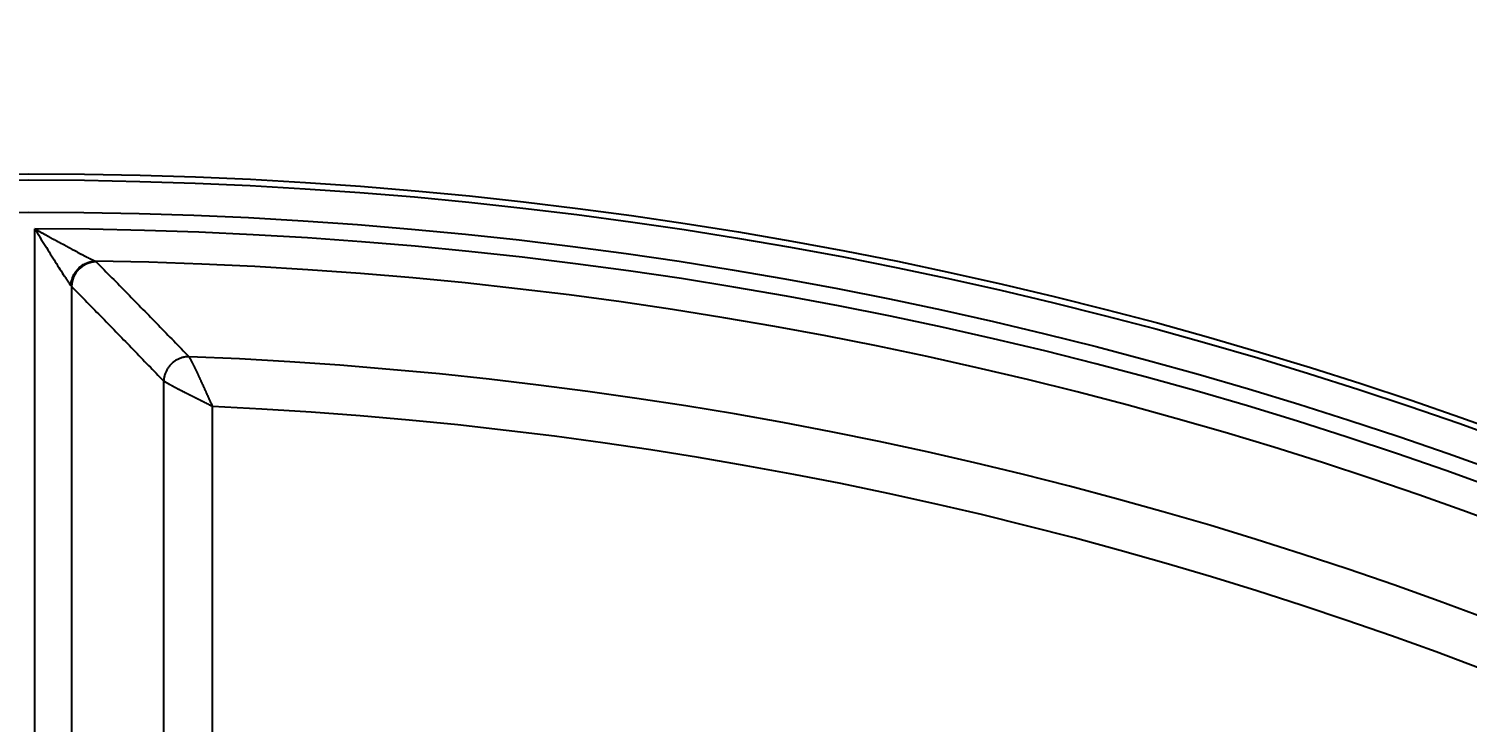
# Model space of a CAD drawing. Header units: millimetres. Extents: x -1286 to 291, y 5350 to 5880.
# Drawn here: x -1053.13 to -1023.98, y 5764.88 to 5778.93 of the extents above; entities that cross this region are included whole.
import ezdxf

# ---------------------------------------------------------------- set-up
doc = ezdxf.new("R2010")
doc.units = ezdxf.units.MM
doc.layers.add('dim', color=82, linetype='Continuous', lineweight=9)
doc.layers.add('粗实线层', color=7, linetype='Continuous', lineweight=35)
doc.dimstyles.new('ISO-25', dxfattribs={"dimscale": 1.5, "dimtxt": 2.5, "dimasz": 2.5, "dimexe": 1.25, "dimexo": 0.625, "dimtad": 1, "dimtxsty": 'Standard', "dimcen": 2.5, "dimadec": 0, "dimazin": 0, "dimtfac": 1, "dimtmove": 0, "dimatfit": 3, "dimfxl": 0, "dimarcsym": 0})

# ---------------------------------------------------------------- blocks, each defined once
blk = doc.blocks.new('*D39')
at = {"layer": 'Defpoints', "color": 0, "lineweight": 18, "transparency": 16777216}
for p in [(-981.514, 5754.075), (-1136.803, 5623.235)]:
    blk.add_point(p, dxfattribs=at)
at = {"layer": 'dim', "color": 0, "lineweight": -2, "transparency": 16777216}
for p, q in [((-931.597, 5796.133), (-979.219, 5756.008)), ((-1136.803, 5623.235), (-981.514, 5754.075)), ((-1139.097, 5621.302), (-1141.391, 5619.369))]:
    blk.add_line(p, q, dxfattribs=at)
at = {"layer": 'dim', "color": 0, "lineweight": 18, "transparency": 16777216}
for points in [[(-979.542, 5756.391), (-978.897, 5755.626), (-981.514, 5754.075)], [(-1139.419, 5621.684), (-1138.775, 5620.92), (-1136.803, 5623.235)]]:
    blk.add_solid(points, dxfattribs=at)
at = {"layer": 'dim', "color": 0, "lineweight": 18, "transparency": 16777216, "insert": (-942.427, 5790.849), "char_height": 3.75, "attachment_point": 5, "rotation": 40.1161}
blk.add_mtext('∅203,06', dxfattribs=at)

msp = doc.modelspace()

# ---------------------------------------------------------------- linework, layer by layer
at = {"layer": '粗实线层', "lineweight": 25}
for p, q in [((-1053.007, 5693.478), (-1053.007, 5774.88)), ((-1052.265, 5773.716), (-1052.265, 5693.478)), ((-1050.394, 5695.348), (-1050.394, 5771.794)), ((-1049.405, 5695.348), (-1049.405, 5771.278))]:
    msp.add_line(p, q, dxfattribs=at)
for radius in [87.342, 87.216, 86.564]:
    msp.add_circle((-1053.128, 5688.655), radius, dxfattribs=at)
for centre, radius, start, end in [((-1059.158, 5688.655), 102.402, 14.30847, 151.42209), ((-1059.158, 5688.655), 102.401, 14.30847, 151.42209), ((-1059.158, 5688.655), 102.032, 6.18953, 168.43129), ((-1059.158, 5688.655), 101.531, 6.18953, 168.40811), ((-1059.158, 5688.655), 100.442, 20.91041, 168.28064), ((-1059.158, 5688.655), 100.141, 20.91041, 168.28065), ((-1059.158, 5688.655), 100.022, 21.11656, 168.26666), ((-1059.158, 5688.655), 99.521, 21.13618, 168.17064), ((-1053.128, 5688.655), 86.224, 0.08059, 89.91941), ((-1053.128, 5688.655), 85.581, 0.90297, 89.09703), ((-1053.128, 5688.655), 83.696, 2.22396, 87.77604), ((-1053.128, 5688.655), 82.706, 2.58039, 87.41961)]:
    msp.add_arc(centre, radius, start, end, dxfattribs=at)
msp.add_ellipse((-1051.77, 5773.716), major_axis=(0.358, 0.352), ratio=0.969827, start_param=0.792732, end_param=2.348861, dxfattribs=at)
for points, knots in [([(-1053.007, 5774.88), (-1052.972, 5774.823), (-1052.936, 5774.766), (-1052.866, 5774.653), (-1052.831, 5774.597), (-1052.761, 5774.485), (-1052.726, 5774.43), (-1052.658, 5774.321), (-1052.625, 5774.267), (-1052.559, 5774.162), (-1052.527, 5774.111), (-1052.465, 5774.013), (-1052.435, 5773.966), (-1052.393, 5773.902), (-1052.38, 5773.881), (-1052.354, 5773.842), (-1052.33, 5773.806), (-1052.309, 5773.776), (-1052.29, 5773.75), (-1052.282, 5773.739), (-1052.275, 5773.731)], [0, 0, 0, 0, 0.125, 0.125, 0.25, 0.25, 0.375, 0.375, 0.5, 0.5, 0.625, 0.625, 0.75, 0.75, 0.8125, 0.8125, 0.875, 0.9375, 0.9375, 1, 1, 1, 1]), ([(-1053.007, 5774.88), (-1052.999, 5774.875), (-1052.984, 5774.867), (-1052.962, 5774.855), (-1052.939, 5774.843), (-1052.917, 5774.831), (-1052.896, 5774.819), (-1052.874, 5774.807), (-1052.853, 5774.796), (-1052.832, 5774.784), (-1052.812, 5774.773), (-1052.792, 5774.762), (-1052.772, 5774.751), (-1052.753, 5774.74), (-1052.733, 5774.73), (-1052.714, 5774.719), (-1052.696, 5774.709), (-1052.678, 5774.699), (-1052.66, 5774.689), (-1052.642, 5774.68), (-1052.625, 5774.67), (-1052.607, 5774.661), (-1052.591, 5774.652), (-1052.574, 5774.643), (-1052.558, 5774.634), (-1052.542, 5774.625), (-1052.527, 5774.617), (-1052.511, 5774.609), (-1052.496, 5774.601), (-1052.482, 5774.593), (-1052.468, 5774.585), (-1052.453, 5774.577), (-1052.44, 5774.57), (-1052.426, 5774.563), (-1052.413, 5774.556), (-1052.4, 5774.549), (-1052.388, 5774.542), (-1052.376, 5774.536), (-1052.364, 5774.529), (-1052.352, 5774.523), (-1052.341, 5774.517), (-1052.33, 5774.511), (-1052.319, 5774.506), (-1052.309, 5774.5), (-1052.299, 5774.495), (-1052.289, 5774.489), (-1052.279, 5774.484), (-1052.263, 5774.475), (-1052.24, 5774.463), (-1052.211, 5774.447), (-1052.183, 5774.432), (-1052.156, 5774.418), (-1052.129, 5774.403), (-1052.104, 5774.39), (-1052.079, 5774.376), (-1052.055, 5774.364), (-1052.033, 5774.352), (-1052.011, 5774.34), (-1051.99, 5774.329), (-1051.969, 5774.318), (-1051.95, 5774.308), (-1051.932, 5774.299), (-1051.914, 5774.29), (-1051.897, 5774.282), (-1051.882, 5774.274), (-1051.867, 5774.266), (-1051.853, 5774.259), (-1051.84, 5774.253), (-1051.828, 5774.247), (-1051.816, 5774.242), (-1051.806, 5774.237), (-1051.796, 5774.233), (-1051.787, 5774.229), (-1051.782, 5774.227), (-1051.78, 5774.226)], [0, 0, 0, 0, 0.016767, 0.033317, 0.049651, 0.065769, 0.081671, 0.097357, 0.112828, 0.128083, 0.143122, 0.157945, 0.172553, 0.186946, 0.201123, 0.215085, 0.228832, 0.242364, 0.255681, 0.268783, 0.28167, 0.294343, 0.306801, 0.319044, 0.331073, 0.342887, 0.354487, 0.365873, 0.377045, 0.388002, 0.398746, 0.409276, 0.419592, 0.429694, 0.439583, 0.449258, 0.45872, 0.467968, 0.477003, 0.485825, 0.494434, 0.50283, 0.511014, 0.518985, 0.526743, 0.534289, 0.541622, 0.548744, 0.572071, 0.594879, 0.617171, 0.638951, 0.660223, 0.68099, 0.701257, 0.721029, 0.740309, 0.759103, 0.777418, 0.795258, 0.81263, 0.829542, 0.846, 0.862012, 0.877589, 0.892738, 0.907471, 0.921798, 0.935731, 0.949285, 0.962472, 0.975309, 0.987812, 1, 1, 1, 1]), ([(-1052.275, 5773.731), (-1052.274, 5773.76), (-1052.27, 5773.789), (-1052.257, 5773.85), (-1052.247, 5773.88), (-1052.222, 5773.94), (-1052.206, 5773.97), (-1052.168, 5774.026), (-1052.147, 5774.052), (-1052.098, 5774.1), (-1052.072, 5774.122), (-1052.016, 5774.159), (-1051.987, 5774.175), (-1051.927, 5774.2), (-1051.897, 5774.209), (-1051.837, 5774.221), (-1051.808, 5774.225), (-1051.78, 5774.226)], [0, 0, 0, 0, 0.125, 0.125, 0.25, 0.25, 0.375, 0.375, 0.5, 0.5, 0.625, 0.625, 0.75, 0.75, 0.875, 0.875, 1, 1, 1, 1]), ([(-1052.275, 5773.731), (-1052.273, 5773.729), (-1052.27, 5773.724), (-1052.266, 5773.719), (-1052.265, 5773.716)], [0, 0, 0, 0, 0.468478, 1, 1, 1, 1]), ([(-1049.88, 5772.288), (-1049.88, 5772.288), (-1049.879, 5772.286), (-1049.878, 5772.283), (-1049.876, 5772.28), (-1049.875, 5772.277), (-1049.873, 5772.273), (-1049.871, 5772.27), (-1049.869, 5772.266), (-1049.867, 5772.262), (-1049.864, 5772.257), (-1049.862, 5772.253), (-1049.859, 5772.248), (-1049.856, 5772.243), (-1049.853, 5772.237), (-1049.85, 5772.231), (-1049.847, 5772.225), (-1049.844, 5772.219), (-1049.84, 5772.212), (-1049.837, 5772.206), (-1049.833, 5772.198), (-1049.829, 5772.191), (-1049.825, 5772.183), (-1049.821, 5772.175), (-1049.816, 5772.167), (-1049.812, 5772.158), (-1049.807, 5772.149), (-1049.802, 5772.139), (-1049.798, 5772.13), (-1049.793, 5772.12), (-1049.787, 5772.109), (-1049.782, 5772.099), (-1049.777, 5772.088), (-1049.771, 5772.076), (-1049.765, 5772.065), (-1049.76, 5772.053), (-1049.754, 5772.04), (-1049.747, 5772.028), (-1049.741, 5772.014), (-1049.735, 5772.001), (-1049.728, 5771.987), (-1049.722, 5771.973), (-1049.715, 5771.959), (-1049.708, 5771.944), (-1049.701, 5771.929), (-1049.694, 5771.913), (-1049.686, 5771.897), (-1049.679, 5771.881), (-1049.671, 5771.865), (-1049.664, 5771.848), (-1049.656, 5771.831), (-1049.648, 5771.813), (-1049.64, 5771.795), (-1049.631, 5771.777), (-1049.623, 5771.758), (-1049.614, 5771.739), (-1049.606, 5771.72), (-1049.597, 5771.701), (-1049.588, 5771.681), (-1049.579, 5771.661), (-1049.57, 5771.64), (-1049.561, 5771.619), (-1049.551, 5771.598), (-1049.541, 5771.577), (-1049.532, 5771.555), (-1049.522, 5771.533), (-1049.512, 5771.511), (-1049.502, 5771.489), (-1049.492, 5771.466), (-1049.481, 5771.443), (-1049.471, 5771.42), (-1049.46, 5771.397), (-1049.449, 5771.374), (-1049.438, 5771.35), (-1049.427, 5771.326), (-1049.416, 5771.302), (-1049.408, 5771.286), (-1049.405, 5771.278)], [0, 0, 0, 0, 0.009193, 0.018484, 0.027875, 0.037366, 0.046959, 0.056653, 0.066451, 0.076352, 0.086357, 0.096467, 0.106682, 0.117005, 0.127434, 0.13797, 0.148615, 0.159369, 0.170232, 0.181205, 0.192288, 0.203483, 0.214788, 0.226206, 0.237736, 0.249379, 0.261135, 0.273005, 0.284989, 0.297088, 0.309301, 0.32163, 0.334074, 0.346634, 0.359311, 0.372104, 0.385015, 0.398042, 0.411188, 0.424451, 0.437832, 0.451331, 0.46495, 0.478687, 0.492543, 0.506519, 0.520615, 0.53483, 0.549166, 0.563621, 0.578198, 0.592895, 0.607712, 0.622651, 0.637711, 0.652893, 0.668196, 0.683621, 0.699168, 0.714837, 0.730628, 0.746541, 0.762577, 0.778735, 0.795016, 0.81142, 0.827947, 0.844597, 0.86137, 0.878266, 0.895286, 0.912429, 0.929696, 0.947086, 0.9646, 0.982238, 1, 1, 1, 1]), ([(-1049.405, 5771.278), (-1049.41, 5771.281), (-1049.421, 5771.287), (-1049.438, 5771.295), (-1049.454, 5771.304), (-1049.471, 5771.312), (-1049.487, 5771.321), (-1049.503, 5771.329), (-1049.52, 5771.337), (-1049.536, 5771.346), (-1049.552, 5771.354), (-1049.568, 5771.362), (-1049.583, 5771.37), (-1049.599, 5771.378), (-1049.614, 5771.386), (-1049.63, 5771.393), (-1049.645, 5771.401), (-1049.66, 5771.409), (-1049.675, 5771.416), (-1049.69, 5771.424), (-1049.705, 5771.431), (-1049.72, 5771.439), (-1049.734, 5771.446), (-1049.749, 5771.453), (-1049.763, 5771.46), (-1049.777, 5771.467), (-1049.791, 5771.474), (-1049.805, 5771.481), (-1049.818, 5771.488), (-1049.832, 5771.495), (-1049.845, 5771.501), (-1049.858, 5771.508), (-1049.871, 5771.514), (-1049.884, 5771.521), (-1049.897, 5771.527), (-1049.909, 5771.534), (-1049.922, 5771.54), (-1049.934, 5771.546), (-1049.946, 5771.552), (-1049.958, 5771.558), (-1049.97, 5771.564), (-1049.981, 5771.57), (-1049.993, 5771.576), (-1050.004, 5771.581), (-1050.015, 5771.587), (-1050.026, 5771.593), (-1050.037, 5771.598), (-1050.047, 5771.603), (-1050.058, 5771.609), (-1050.068, 5771.614), (-1050.078, 5771.619), (-1050.088, 5771.624), (-1050.097, 5771.629), (-1050.107, 5771.634), (-1050.116, 5771.639), (-1050.126, 5771.644), (-1050.135, 5771.649), (-1050.143, 5771.654), (-1050.152, 5771.658), (-1050.161, 5771.663), (-1050.169, 5771.667), (-1050.177, 5771.672), (-1050.185, 5771.676), (-1050.193, 5771.68), (-1050.201, 5771.684), (-1050.208, 5771.688), (-1050.216, 5771.692), (-1050.223, 5771.696), (-1050.23, 5771.7), (-1050.237, 5771.704), (-1050.244, 5771.708), (-1050.25, 5771.711), (-1050.257, 5771.715), (-1050.263, 5771.718), (-1050.269, 5771.722), (-1050.275, 5771.725), (-1050.281, 5771.728), (-1050.286, 5771.732), (-1050.292, 5771.735), (-1050.297, 5771.738), (-1050.302, 5771.741), (-1050.307, 5771.744), (-1050.312, 5771.746), (-1050.317, 5771.749), (-1050.322, 5771.752), (-1050.326, 5771.754), (-1050.331, 5771.757), (-1050.335, 5771.759), (-1050.339, 5771.762), (-1050.343, 5771.764), (-1050.347, 5771.766), (-1050.35, 5771.768), (-1050.354, 5771.771), (-1050.357, 5771.773), (-1050.361, 5771.775), (-1050.364, 5771.776), (-1050.367, 5771.778), (-1050.37, 5771.78), (-1050.373, 5771.782), (-1050.375, 5771.783), (-1050.378, 5771.785), (-1050.38, 5771.786), (-1050.383, 5771.787), (-1050.385, 5771.789), (-1050.387, 5771.79), (-1050.389, 5771.791), (-1050.391, 5771.792), (-1050.393, 5771.793), (-1050.394, 5771.794), (-1050.394, 5771.794)], [0, 0, 0, 0, 0.012512, 0.024961, 0.037348, 0.049673, 0.061936, 0.074137, 0.086276, 0.098353, 0.110368, 0.122322, 0.134213, 0.146043, 0.157811, 0.169517, 0.181162, 0.192746, 0.204268, 0.215728, 0.227127, 0.238465, 0.249741, 0.260956, 0.27211, 0.283203, 0.294235, 0.305206, 0.316116, 0.326966, 0.337754, 0.348482, 0.359149, 0.369755, 0.380301, 0.390787, 0.401212, 0.411577, 0.421882, 0.432126, 0.442311, 0.452435, 0.4625, 0.472504, 0.482449, 0.492335, 0.50216, 0.511927, 0.521633, 0.531281, 0.540869, 0.550398, 0.559869, 0.56928, 0.578632, 0.587926, 0.597161, 0.606337, 0.615455, 0.624515, 0.633516, 0.64246, 0.651345, 0.660173, 0.668942, 0.677654, 0.686309, 0.694906, 0.703447, 0.71193, 0.720356, 0.728725, 0.737037, 0.745293, 0.753493, 0.761636, 0.769723, 0.777754, 0.78573, 0.793649, 0.801514, 0.809323, 0.817077, 0.824776, 0.83242, 0.84001, 0.847545, 0.855026, 0.862453, 0.869826, 0.877146, 0.884412, 0.891626, 0.898786, 0.905893, 0.912948, 0.919951, 0.926902, 0.9338, 0.940648, 0.947444, 0.954189, 0.960883, 0.967527, 0.974121, 0.980665, 0.987159, 0.993604, 1, 1, 1, 1])]:
    msp.add_open_spline(points, degree=3, knots=knots, dxfattribs=at)
for points in [[(-1051.78, 5774.226), (-1051.773, 5774.221), (-1051.767, 5774.216), (-1051.762, 5774.211)], [(-1051.762, 5774.211), (-1051.55, 5773.997), (-1051.128, 5773.569), (-1050.501, 5772.928), (-1050.087, 5772.501), (-1049.88, 5772.288)], [(-1052.265, 5773.716), (-1052.054, 5773.502), (-1051.634, 5773.074), (-1051.011, 5772.433), (-1050.599, 5772.007), (-1050.394, 5771.794)]]:
    msp.add_open_spline(points, degree=3, dxfattribs=at)
msp.add_rational_spline([(-1049.88, 5772.288), (-1050.172, 5772.29), (-1050.385, 5772.085), (-1050.394, 5771.794)], [1.17339097, 0.942203712284, 0.942203010003, 1.17338886315], degree=3, dxfattribs=at)

# ---------------------------------------------------------------- dimensions: what is measured, and where the dimension line sits
at = {"layer": 'dim', "lineweight": 18}
dim = msp.add_diameter_dim_2p(p1=(-1136.803, 5623.235), p2=(-981.514, 5754.075), dimstyle='ISO-25', override={"dimasz": 2, "dimexe": 0.49975, "dimexo": 0.49975, "dimgap": 0.49975}, dxfattribs=at)
dim.commit()
dim.dimension.update_dxf_attribs({"geometry": '*D39', "text_midpoint": (-940.534, 5788.603), "dimtype": 163})

doc.saveas('drawing.dxf')
